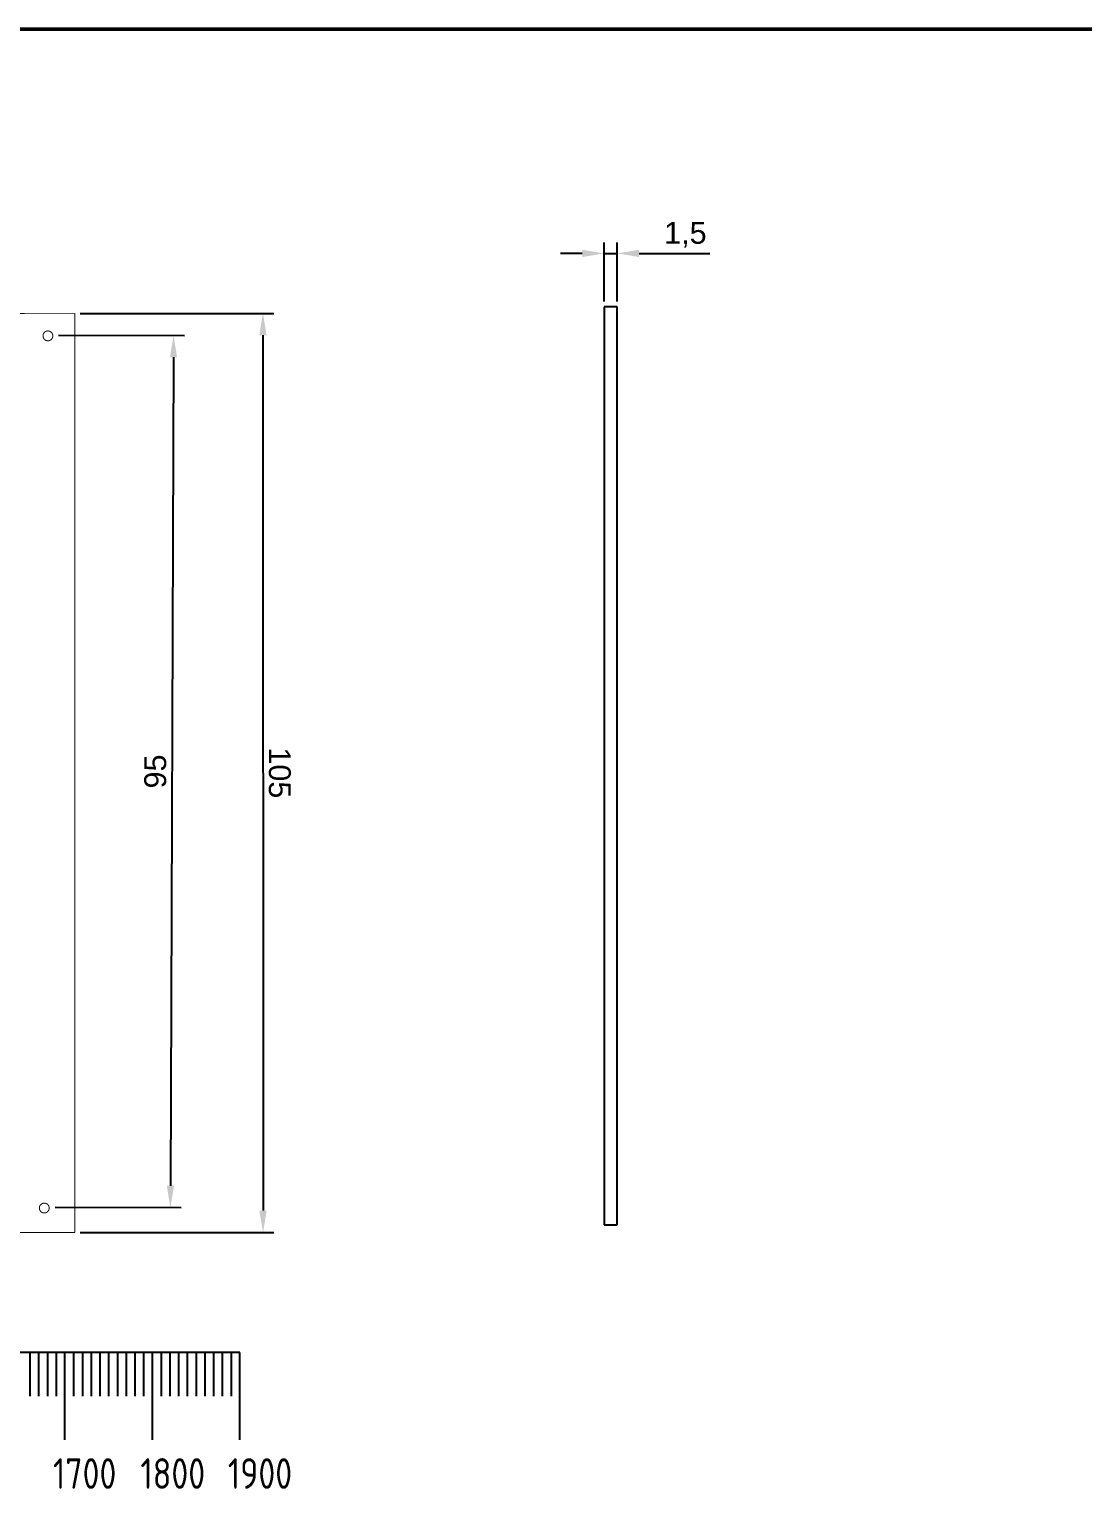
# Paper-space layout 'Лист1' of a CAD drawing. Header units: millimetres. Extents: x 20 to 579, y 6 to 381.
# Drawn here: x 234.5 to 354.9, y 214.1 to 381 of the extents above; entities that cross this region are included whole.
import ezdxf

# ---------------------------------------------------------------- set-up
doc = ezdxf.new("R2010")
doc.units = ezdxf.units.MM
doc.layers.add('DrillDrawing', color=1, linetype='Continuous')
doc.layers.add('Mechanical15', color=56, linetype='Continuous')
doc.layers.add('Розмірний', color=130, linetype='Continuous', lineweight=25)
doc.layers.add('СхемаЕлПринц', color=7, linetype='Continuous', lineweight=50, true_color=0x000000)
doc.styles.add('GOST-2.304_Type-B', font='GOST Common.ttf')
doc.styles.get("Standard").update_dxf_attribs({"font": 'arial.ttf'})
doc.dimstyles.new('ISO-25', dxfattribs={"dimtxt": 2.5, "dimasz": 2.5, "dimexe": 1.25, "dimexo": 0.625, "dimtad": 1, "dimtxsty": 'Standard', "dimcen": 2.5, "dimadec": 0, "dimazin": 0, "dimtfac": 1, "dimtmove": 0, "dimatfit": 3, "dimfxl": 1, "dimarcsym": 0})

# ---------------------------------------------------------------- blocks, each defined once
blk = doc.blocks.new('*D7')
at = {"color": 0, "lineweight": -2, "transparency": 16777216}
for p, q in [((237.82, 346.06), (252.24, 346.01)), ((250.98, 343.51), (250.63, 248.73)), ((237.45, 246.28), (251.87, 246.23))]:
    blk.add_line(p, q, dxfattribs=at)
at = {"color": 0, "transparency": 16777216}
for points in [[(250.57, 343.51), (251.4, 343.51), (250.99, 346.01)], [(250.22, 248.74), (251.05, 248.73), (250.62, 246.23)]]:
    blk.add_solid(points, dxfattribs=at)
at = {"layer": 'Defpoints', "color": 0, "transparency": 16777216}
for p in [(237.19, 346.06), (236.83, 246.29), (250.62, 246.23)]:
    blk.add_point(p, dxfattribs=at)
at = {"color": 0, "transparency": 16777216, "insert": (248.91, 296.13), "char_height": 2.5, "attachment_point": 5, "rotation": 89.7881}
blk.add_mtext('95', dxfattribs=at)
blk = doc.blocks.new('*D8')
at = {"color": 0, "lineweight": -2, "transparency": 16777216}
for p, q in [((240.32, 348.54), (262.46, 348.54)), ((261.21, 346.04), (261.22, 245.9)), ((240.33, 243.39), (262.47, 243.4))]:
    blk.add_line(p, q, dxfattribs=at)
at = {"color": 0, "transparency": 16777216}
for points in [[(261.63, 346.04), (260.79, 346.04), (261.21, 348.54)], [(261.64, 245.9), (260.8, 245.9), (261.22, 243.4)]]:
    blk.add_solid(points, dxfattribs=at)
at = {"layer": 'Defpoints', "color": 0, "transparency": 16777216}
for p in [(239.69, 348.54), (239.71, 243.39), (261.22, 243.4)]:
    blk.add_point(p, dxfattribs=at)
at = {"color": 0, "transparency": 16777216, "insert": (263.12, 295.97), "char_height": 2.5, "attachment_point": 5, "rotation": 270.0067}
blk.add_mtext('105', dxfattribs=at)
blk = doc.blocks.new('*D14')
at = {"color": 0, "lineweight": -2, "transparency": 16777216}
for p, q in [((300.22, 349.89), (300.22, 356.65)), ((301.72, 349.89), (301.72, 356.65)), ((297.72, 355.4), (295.22, 355.4)), ((300.22, 355.4), (301.72, 355.4)), ((304.22, 355.4), (312.31, 355.4))]:
    blk.add_line(p, q, dxfattribs=at)
at = {"color": 0, "transparency": 16777216}
for points in [[(297.72, 355.81), (297.72, 354.98), (300.22, 355.4)], [(304.22, 355.81), (304.22, 354.98), (301.72, 355.4)]]:
    blk.add_solid(points, dxfattribs=at)
at = {"layer": 'Defpoints', "color": 0, "transparency": 16777216}
for p in [(301.72, 355.4), (300.22, 349.27), (301.72, 349.27)]:
    blk.add_point(p, dxfattribs=at)
at = {"color": 0, "transparency": 16777216, "insert": (309.51, 357.52), "char_height": 2.5, "attachment_point": 5}
blk.add_mtext('1,5', dxfattribs=at)

psp = doc.layouts.new('Лист1')

# ---------------------------------------------------------------- linework, layer by layer
for p, q in [((300.222, 349.267), (300.222, 244.267)), ((301.722, 349.267), (300.222, 349.267)), ((301.722, 244.267), (301.722, 349.267)), ((300.222, 244.267), (301.722, 244.267))]:
    psp.add_line(p, q)
at = {"layer": 'DrillDrawing', "const_width": 0.113}
for points in [[(236.061, 345.963, -1), (237.188, 345.963, -1)], [(235.644, 246.186, -1), (236.771, 246.186, -1)]]:
    psp.add_lwpolyline(points, format="xyb", close=True, dxfattribs=at)
at = {"layer": 'Mechanical15', "color": 18, "true_color": 0x000000, "const_width": 0.1}
for points in [[(69.801, 348.46), (239.695, 348.536)], [(239.707, 243.394), (239.695, 348.539)], [(69.792, 243.394), (239.707, 243.394)]]:
    psp.add_lwpolyline(points, dxfattribs=at)
at = {"layer": 'Розмірний', "color": 18, "true_color": 0x000000}
for p, q in [((258.563, 229.668), (229.563, 229.668)), ((234.563, 229.668), (234.563, 224.668)), ((235.563, 229.668), (235.563, 224.668)), ((236.563, 229.668), (236.563, 224.668)), ((237.563, 229.668), (237.563, 224.668)), ((238.563, 219.668), (238.563, 229.668)), ((239.563, 229.668), (239.563, 224.668)), ((240.563, 229.668), (240.563, 224.668)), ((241.563, 229.668), (241.563, 224.668)), ((242.563, 229.668), (242.563, 224.668)), ((243.563, 229.668), (243.563, 224.668)), ((244.563, 229.668), (244.563, 224.668)), ((245.563, 229.668), (245.563, 224.668)), ((246.563, 229.668), (246.563, 224.668)), ((247.563, 229.668), (247.563, 224.668)), ((248.563, 219.668), (248.563, 229.668)), ((249.563, 229.668), (249.563, 224.668)), ((250.563, 229.668), (250.563, 224.668)), ((251.563, 229.668), (251.563, 224.668)), ((252.563, 229.668), (252.563, 224.668)), ((253.563, 229.668), (253.563, 224.668)), ((254.563, 229.668), (254.563, 224.668)), ((255.563, 229.668), (255.563, 224.668)), ((256.563, 229.668), (256.563, 224.668)), ((257.563, 229.668), (257.563, 224.668)), ((258.563, 219.668), (258.563, 229.668))]:
    psp.add_line(p, q, dxfattribs=at)
at = {"layer": 'СхемаЕлПринц'}
psp.add_line((579.152, 381.047), (19.887, 381.047), dxfattribs=at)

# ---------------------------------------------------------------- texts
at = {"layer": 'Розмірний', "color": 18, "true_color": 0x000000, "char_height": 3.5, "attachment_point": 1, "style": 'GOST-2.304_Type-B'}
for s, insert in [('{\\fGOST type A|b0|i0|c0|p34;17\\fGOST type A|b0|i0|c204|p34;00}', (237.2, 217.565)), ('{\\fGOST type A|b0|i0|c0|p34;18\\fGOST type A|b0|i0|c204|p34;00}', (247.2, 217.565)), ('{\\fGOST type A|b0|i0|c0|p34;19\\fGOST type A|b0|i0|c204|p34;00}', (257.2, 217.565))]:
    psp.add_mtext_dynamic_manual_height_columns(s, width=6.42231, gutter_width=12.5, heights=[0], dxfattribs=dict(at, insert=insert))

# ---------------------------------------------------------------- dimensions: what is measured, and where the dimension line sits
dim = psp.add_linear_dim(base=(301.722, 355.396), p1=(300.222, 349.267), p2=(301.722, 349.267), dimstyle='ISO-25')
dim.commit()
dim.dimension.update_dxf_attribs({"geometry": '*D14', "text_midpoint": (309.515, 357.523)})
for p1, p2, distance, text, picture, middle in [((239.695, 348.536), (239.707, 243.394), 21.514, '105', '*D8', (263.117, 295.968)), ((237.194, 346.063), (236.825, 246.286), 13.799, '95', '*D7', (248.907, 296.13))]:
    dim = psp.add_aligned_dim(p1=p1, p2=p2, distance=distance, text=text, dimstyle='ISO-25')
    dim.commit()
    dim.dimension.update_dxf_attribs({"geometry": picture, "text_midpoint": middle})

doc.saveas('drawing.dxf')
